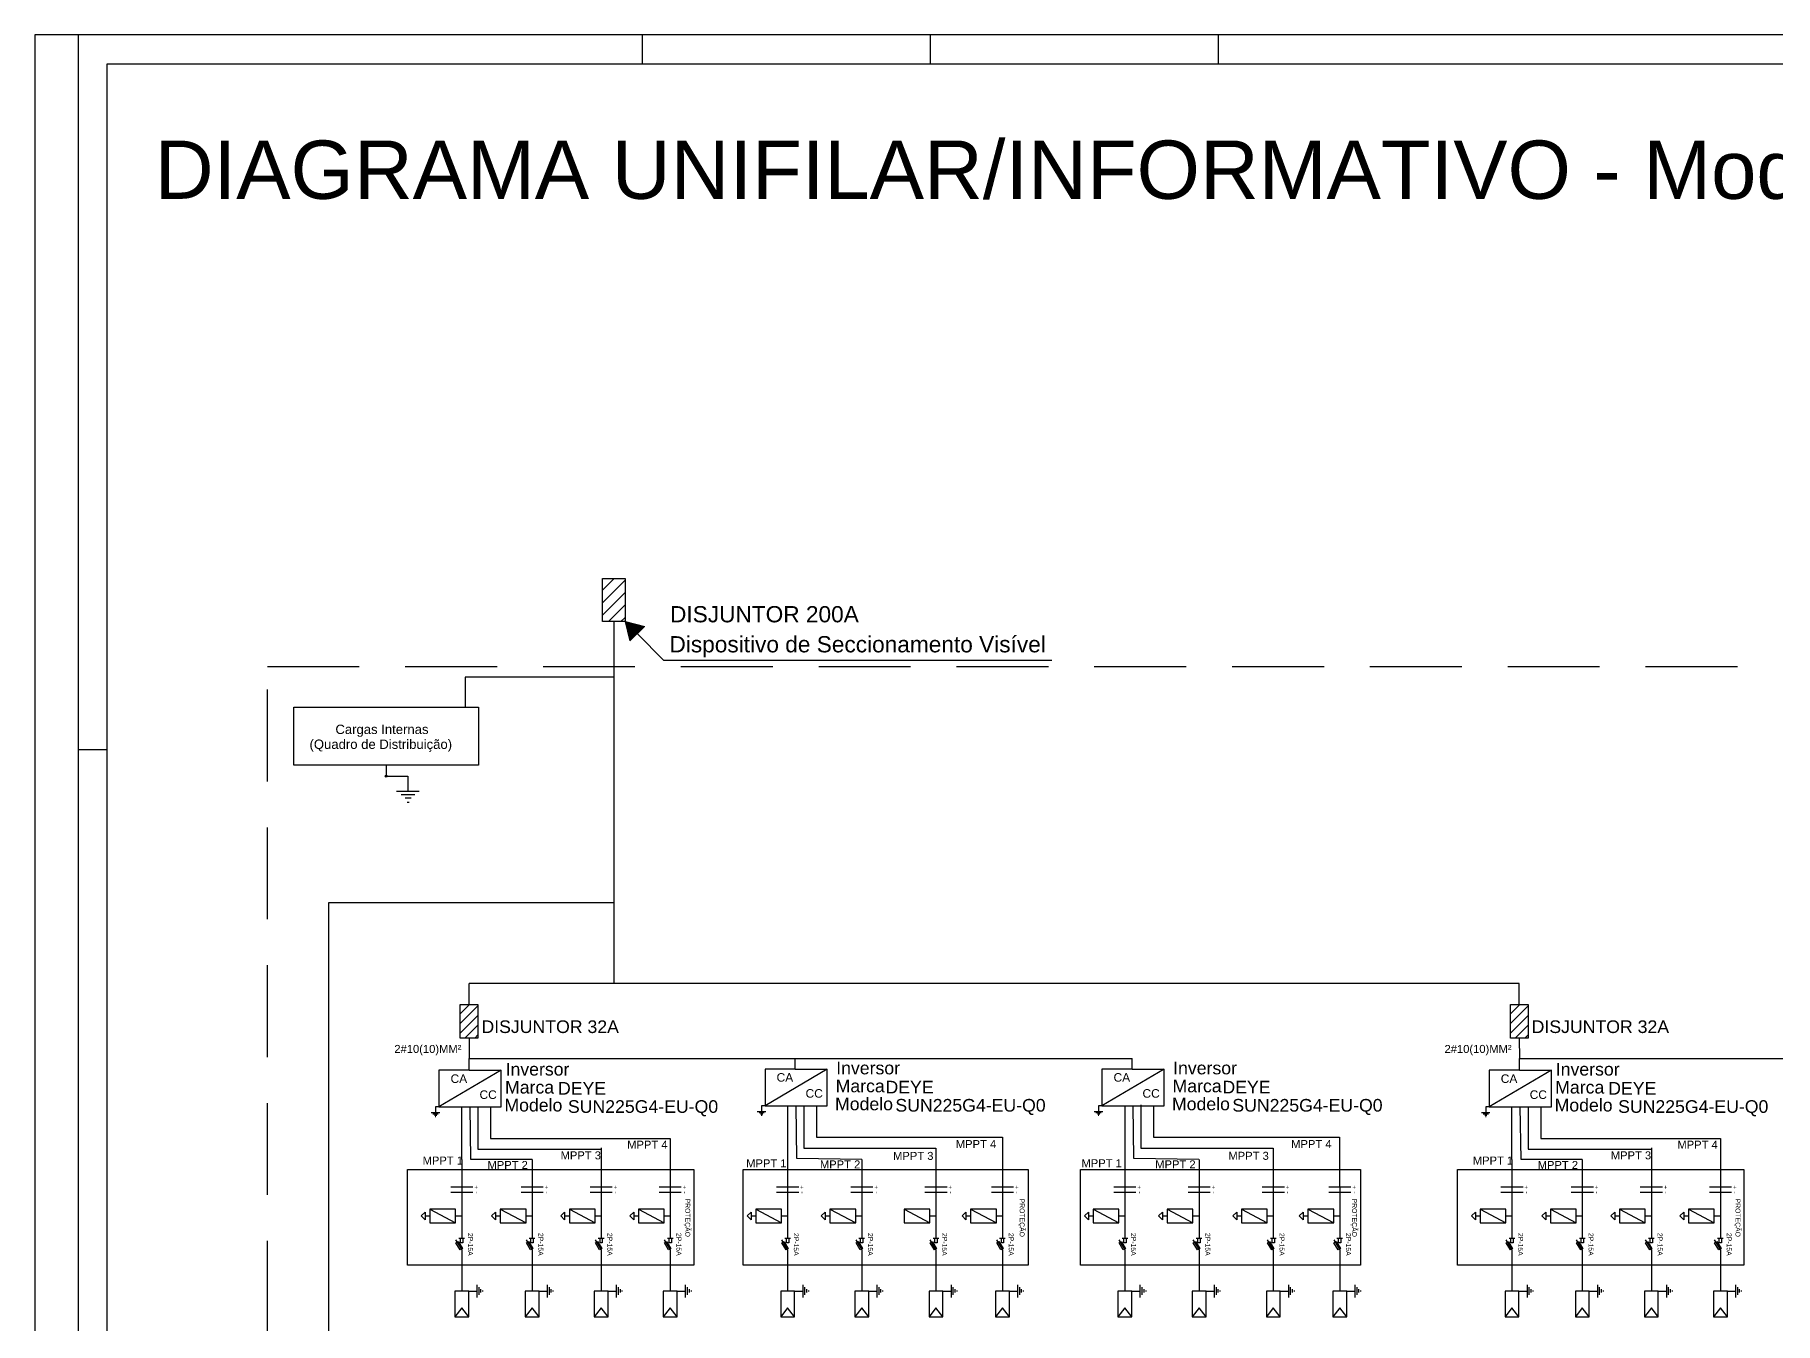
# Model space of a CAD drawing. Header units: millimetres. Extents: x 2932 to 3190, y 1741 to 1825.
# Drawn here: x 3070.9 to 3131, y 1780.4 to 1825 of the extents above; entities that cross this region are included whole.
import ezdxf
from ezdxf.enums import TextEntityAlignment as Align

# ---------------------------------------------------------------- set-up
doc = ezdxf.new("R2010")
doc.units = ezdxf.units.MM
doc.linetypes.add('ACAD_ISO02W100', pattern=[15, 12, -3])
doc.linetypes.add('HIDDEN2', pattern=[4.7625, 3.175, -1.5875])
doc.styles.add('arial', font='arial.ttf')

# ---------------------------------------------------------------- blocks, each defined once
blk = doc.blocks.new('A0')
at = {"color": 1}
for p, q in [((75, 4205), (0, 4205)), ((0, 4205), (0, 1410)), ((1050, 4155), (1050, 4205)), ((1547.5, 4155), (1547.5, 4205)), ((2045, 4155), (2045, 4205)), ((75, 2970), (125, 2970))]:
    blk.add_line(p, q, dxfattribs=at)
blk.add_lwpolyline([(125, 1485), (75, 1485), (0, 1410), (0, 0), (5945, 0), (5945, 4205), (75, 4205), (75, 1485)], dxfattribs=at)
at = {"color": 7}
blk.add_lwpolyline([(125, 4155), (5895, 4155), (5895, 50), (125, 50)], close=True, dxfattribs=at)

msp = doc.modelspace()

# ---------------------------------------------------------------- hatches: boundary and pattern name
at = {"ltscale": 0.1}
h = msp.add_hatch(dxfattribs=at)
h.set_pattern_fill('ANSI31', color=1, scale=0.096037, style=0)
h.set_pattern_definition([(45, (1641.79883, 1903.4235), (-0.21560959, 0.21560959), [])])
h.paths.add_polyline_path([(3090.499, 1806.184), (3091.285, 1806.184), (3091.285, 1804.689), (3090.499, 1804.689)])
msp.add_hatch(color=7, dxfattribs=at).paths.add_polyline_path([(3091.453, 1804.024), (3091.95, 1804.522), (3091.285, 1804.689)])
h = msp.add_hatch(dxfattribs=at)
h.set_pattern_fill('ANSI31', scale=0.074939, style=0)
h.set_pattern_definition([(45, (1955.14692, 1867.3353), (-0.16824281, 0.16824281), [])])
h.paths.add_polyline_path([(3085.585, 1791.458), (3086.199, 1791.458), (3086.199, 1790.292), (3085.585, 1790.292)])
h = msp.add_hatch(dxfattribs=at)
h.set_pattern_fill('ANSI31', scale=0.074939, style=0)
h.set_pattern_definition([(45, (1991.43723, 1867.3353), (-0.16824281, 0.16824281), [])])
h.paths.add_polyline_path([(3121.876, 1791.458), (3122.489, 1791.458), (3122.489, 1790.292), (3121.876, 1790.292)])

# ---------------------------------------------------------------- linework, layer by layer
at = {"color": 7, "ltscale": 0.1}
for p, q in [((3090.892, 1804.689), (3090.892, 1792.178)), ((3091.285, 1804.689), (3091.453, 1804.024)), ((3091.285, 1804.689), (3091.95, 1804.522)), ((3091.453, 1804.024), (3091.95, 1804.522)), ((3091.701, 1804.273), (3092.627, 1803.347)), ((3106.029, 1803.347), (3092.627, 1803.347)), ((3085.892, 1790.292), (3085.9, 1789.587)), ((3122.182, 1790.292), (3122.19, 1789.587))]:
    msp.add_line(p, q, dxfattribs=at)
for p, q in [((3090.892, 1802.772), (3085.761, 1802.772)), ((3085.761, 1802.772), (3085.761, 1801.706)), ((3081.045, 1776.405), (3081.045, 1794.987)), ((3081.045, 1794.987), (3090.892, 1794.987)), ((3085.892, 1791.458), (3085.892, 1792.178)), ((3122.182, 1792.178), (3085.892, 1792.178)), ((3122.182, 1791.458), (3122.182, 1792.178)), ((3085.9, 1789.185), (3084.853, 1789.185)), ((3084.853, 1789.185), (3084.853, 1787.918)), ((3087.006, 1789.185), (3084.853, 1787.918)), ((3085.9, 1789.185), (3085.9, 1789.587)), ((3085.9, 1789.587), (3108.81, 1789.587)), ((3085.9, 1789.185), (3087.006, 1789.185)), ((3087.006, 1787.918), (3087.006, 1789.185)), ((3097.167, 1789.227), (3096.12, 1789.227)), ((3096.12, 1789.227), (3096.12, 1787.96)), ((3098.273, 1789.227), (3096.12, 1787.96)), ((3097.167, 1789.227), (3097.165, 1789.587)), ((3097.167, 1789.227), (3098.273, 1789.227)), ((3098.273, 1787.96), (3098.273, 1789.227)), ((3108.81, 1789.227), (3107.763, 1789.227)), ((3107.763, 1789.227), (3107.763, 1787.96)), ((3109.916, 1789.227), (3107.763, 1787.96)), ((3108.81, 1789.227), (3108.81, 1789.587)), ((3108.81, 1789.227), (3109.916, 1789.227)), ((3109.916, 1787.96), (3109.916, 1789.227)), ((3122.19, 1789.185), (3121.144, 1789.185)), ((3121.144, 1789.185), (3121.144, 1787.918)), ((3123.297, 1789.185), (3121.144, 1787.918)), ((3122.19, 1789.185), (3122.19, 1789.587)), ((3122.19, 1789.587), (3145.1, 1789.587)), ((3122.19, 1789.185), (3123.297, 1789.185)), ((3123.297, 1787.918), (3123.297, 1789.185)), ((3109.106, 1787.988), (3109.106, 1786.497)), ((3084.853, 1787.918), (3087.006, 1787.918)), ((3085.641, 1786.096), (3085.641, 1787.918)), ((3085.954, 1786.096), (3085.93, 1787.918)), ((3086.196, 1787.918), (3086.196, 1786.454)), ((3086.637, 1787.918), (3086.637, 1786.831)), ((3096.12, 1787.96), (3098.273, 1787.96)), ((3096.9, 1787.96), (3096.9, 1783.387)), ((3097.221, 1786.139), (3097.197, 1787.96)), ((3097.463, 1787.96), (3097.463, 1786.497)), ((3097.904, 1787.96), (3097.904, 1786.873)), ((3107.763, 1787.96), (3109.916, 1787.96)), ((3108.556, 1787.96), (3108.556, 1783.387)), ((3108.864, 1786.139), (3108.839, 1787.96)), ((3109.547, 1787.96), (3109.547, 1786.873)), ((3121.144, 1787.918), (3123.297, 1787.918)), ((3121.931, 1786.096), (3121.931, 1787.918)), ((3122.244, 1786.096), (3122.22, 1787.918)), ((3122.486, 1787.918), (3122.486, 1786.454)), ((3122.927, 1787.918), (3122.927, 1786.831)), ((3086.637, 1786.831), (3092.845, 1786.831)), ((3092.845, 1786.831), (3092.845, 1783.387)), ((3097.904, 1786.873), (3104.326, 1786.873)), ((3104.326, 1786.873), (3104.326, 1786.096)), ((3109.547, 1786.873), (3115.969, 1786.873)), ((3115.969, 1786.873), (3115.981, 1783.387)), ((3122.927, 1786.831), (3129.135, 1786.831)), ((3129.135, 1786.831), (3129.135, 1783.387)), ((3086.196, 1786.454), (3090.454, 1786.454)), ((3090.459, 1786.5), (3090.459, 1783.387)), ((3097.463, 1786.497), (3102.027, 1786.497)), ((3102.027, 1786.497), (3102.027, 1785.758)), ((3109.106, 1786.497), (3113.683, 1786.497)), ((3113.683, 1786.497), (3113.683, 1783.387)), ((3122.486, 1786.454), (3126.744, 1786.454)), ((3126.749, 1786.5), (3126.749, 1783.387)), ((3085.641, 1786.096), (3085.641, 1783.387)), ((3088.072, 1786.096), (3085.954, 1786.096)), ((3088.072, 1786.096), (3088.072, 1783.387)), ((3099.464, 1786.096), (3097.221, 1786.139)), ((3099.464, 1786.096), (3099.464, 1783.387)), ((3102.027, 1786.096), (3102.027, 1783.387)), ((3104.326, 1786.096), (3104.326, 1783.387)), ((3111.107, 1786.096), (3108.864, 1786.139)), ((3111.12, 1786.096), (3111.12, 1783.387)), ((3121.931, 1786.096), (3121.931, 1783.387)), ((3124.362, 1786.096), (3122.244, 1786.096)), ((3124.362, 1786.096), (3124.362, 1783.387)), ((3086.024, 1785.143), (3085.258, 1785.143)), ((3088.454, 1785.143), (3087.689, 1785.143)), ((3090.841, 1785.143), (3090.076, 1785.143)), ((3093.228, 1785.143), (3092.463, 1785.143)), ((3097.283, 1785.143), (3096.518, 1785.143)), ((3099.847, 1785.143), (3099.081, 1785.143)), ((3102.41, 1785.143), (3101.645, 1785.143)), ((3104.708, 1785.143), (3103.943, 1785.143)), ((3108.939, 1785.143), (3108.174, 1785.143)), ((3111.502, 1785.143), (3110.737, 1785.143)), ((3114.066, 1785.143), (3113.301, 1785.143)), ((3116.364, 1785.143), (3115.599, 1785.143)), ((3122.314, 1785.143), (3121.549, 1785.143)), ((3124.745, 1785.143), (3123.98, 1785.143)), ((3127.131, 1785.143), (3126.366, 1785.143)), ((3129.518, 1785.143), (3128.753, 1785.143)), ((3084.541, 1784.389), (3085.43, 1783.91)), ((3086.024, 1784.956), (3085.258, 1784.956)), ((3086.972, 1784.389), (3087.861, 1783.91)), ((3088.454, 1784.956), (3087.689, 1784.956)), ((3089.358, 1784.389), (3090.247, 1783.91)), ((3090.841, 1784.956), (3090.076, 1784.956)), ((3091.745, 1784.389), (3092.634, 1783.91)), ((3093.228, 1784.956), (3092.463, 1784.956)), ((3095.8, 1784.389), (3096.689, 1783.91)), ((3097.283, 1784.956), (3096.518, 1784.956)), ((3098.364, 1784.389), (3099.253, 1783.91)), ((3099.847, 1784.956), (3099.081, 1784.956)), ((3100.927, 1784.389), (3101.816, 1783.91)), ((3102.41, 1784.956), (3101.645, 1784.956)), ((3103.225, 1784.389), (3104.114, 1783.91)), ((3104.708, 1784.956), (3103.943, 1784.956)), ((3107.456, 1784.389), (3108.345, 1783.91)), ((3108.939, 1784.956), (3108.174, 1784.956)), ((3110.019, 1784.389), (3110.908, 1783.91)), ((3111.502, 1784.956), (3110.737, 1784.956)), ((3112.583, 1784.389), (3113.472, 1783.91)), ((3114.066, 1784.956), (3113.301, 1784.956)), ((3114.881, 1784.389), (3115.77, 1783.91)), ((3116.364, 1784.956), (3115.599, 1784.956)), ((3120.831, 1784.389), (3121.72, 1783.91)), ((3122.314, 1784.956), (3121.549, 1784.956)), ((3123.262, 1784.389), (3124.151, 1783.91)), ((3124.745, 1784.956), (3123.98, 1784.956)), ((3125.649, 1784.389), (3126.538, 1783.91)), ((3127.131, 1784.956), (3126.366, 1784.956)), ((3128.035, 1784.389), (3128.924, 1783.91)), ((3129.518, 1784.956), (3128.753, 1784.956)), ((3084.377, 1784.285), (3084.242, 1784.15)), ((3084.242, 1784.15), (3084.377, 1784.014)), ((3084.377, 1784.285), (3084.377, 1784.014)), ((3084.377, 1784.15), (3084.541, 1784.15)), ((3085.43, 1784.15), (3085.641, 1784.15)), ((3086.808, 1784.285), (3086.673, 1784.15)), ((3086.673, 1784.15), (3086.808, 1784.014)), ((3086.808, 1784.285), (3086.808, 1784.014)), ((3086.808, 1784.15), (3086.972, 1784.15)), ((3087.861, 1784.15), (3088.072, 1784.15)), ((3089.195, 1784.285), (3089.059, 1784.15)), ((3089.059, 1784.15), (3089.195, 1784.014)), ((3089.195, 1784.285), (3089.195, 1784.014)), ((3089.195, 1784.15), (3089.358, 1784.15)), ((3090.247, 1784.15), (3090.459, 1784.15)), ((3091.582, 1784.285), (3091.446, 1784.15)), ((3091.446, 1784.15), (3091.582, 1784.014)), ((3091.582, 1784.285), (3091.582, 1784.014)), ((3091.582, 1784.15), (3091.745, 1784.15)), ((3092.634, 1784.15), (3092.845, 1784.15)), ((3095.637, 1784.285), (3095.501, 1784.15)), ((3095.501, 1784.15), (3095.637, 1784.014)), ((3095.637, 1784.285), (3095.637, 1784.014)), ((3095.637, 1784.15), (3095.8, 1784.15)), ((3096.689, 1784.15), (3096.9, 1784.15)), ((3098.2, 1784.285), (3098.065, 1784.15)), ((3098.065, 1784.15), (3098.2, 1784.014)), ((3098.2, 1784.285), (3098.2, 1784.014)), ((3098.2, 1784.15), (3098.364, 1784.15)), ((3099.253, 1784.15), (3099.464, 1784.15)), ((3101.816, 1784.15), (3102.027, 1784.15)), ((3103.062, 1784.285), (3102.927, 1784.15)), ((3102.927, 1784.15), (3103.062, 1784.014)), ((3103.062, 1784.285), (3103.062, 1784.014)), ((3103.062, 1784.15), (3103.225, 1784.15)), ((3104.114, 1784.15), (3104.326, 1784.15)), ((3107.293, 1784.285), (3107.157, 1784.15)), ((3107.157, 1784.15), (3107.293, 1784.014)), ((3107.293, 1784.285), (3107.293, 1784.014)), ((3107.293, 1784.15), (3107.456, 1784.15)), ((3108.345, 1784.15), (3108.556, 1784.15)), ((3109.856, 1784.285), (3109.721, 1784.15)), ((3109.721, 1784.15), (3109.856, 1784.014)), ((3109.856, 1784.285), (3109.856, 1784.014)), ((3109.856, 1784.15), (3110.019, 1784.15)), ((3110.908, 1784.15), (3111.12, 1784.15)), ((3112.42, 1784.285), (3112.284, 1784.15)), ((3112.284, 1784.15), (3112.42, 1784.014)), ((3112.42, 1784.285), (3112.42, 1784.014)), ((3112.42, 1784.15), (3112.583, 1784.15)), ((3113.472, 1784.15), (3113.683, 1784.15)), ((3114.718, 1784.285), (3114.582, 1784.15)), ((3114.582, 1784.15), (3114.718, 1784.014)), ((3114.718, 1784.285), (3114.718, 1784.014)), ((3114.718, 1784.15), (3114.881, 1784.15)), ((3115.77, 1784.15), (3115.981, 1784.15)), ((3120.668, 1784.285), (3120.532, 1784.15)), ((3120.532, 1784.15), (3120.668, 1784.014)), ((3120.668, 1784.285), (3120.668, 1784.014)), ((3120.668, 1784.15), (3120.831, 1784.15)), ((3121.72, 1784.15), (3121.931, 1784.15)), ((3123.099, 1784.285), (3122.963, 1784.15)), ((3122.963, 1784.15), (3123.099, 1784.014)), ((3123.099, 1784.285), (3123.099, 1784.014)), ((3123.099, 1784.15), (3123.262, 1784.15)), ((3124.151, 1784.15), (3124.362, 1784.15)), ((3125.485, 1784.285), (3125.35, 1784.15)), ((3125.35, 1784.15), (3125.485, 1784.014)), ((3125.485, 1784.285), (3125.485, 1784.014)), ((3125.485, 1784.15), (3125.649, 1784.15)), ((3126.538, 1784.15), (3126.749, 1784.15)), ((3127.872, 1784.285), (3127.736, 1784.15)), ((3127.736, 1784.15), (3127.872, 1784.014)), ((3127.872, 1784.285), (3127.872, 1784.014)), ((3127.872, 1784.15), (3128.035, 1784.15)), ((3128.924, 1784.15), (3129.135, 1784.15)), ((3085.43, 1783.325), (3085.641, 1782.975)), ((3085.542, 1783.387), (3085.739, 1783.387)), ((3087.861, 1783.325), (3088.072, 1782.975)), ((3087.973, 1783.387), (3088.17, 1783.387)), ((3090.247, 1783.325), (3090.459, 1782.975)), ((3090.359, 1783.387), (3090.557, 1783.387)), ((3092.634, 1783.325), (3092.845, 1782.975)), ((3092.746, 1783.387), (3092.944, 1783.387)), ((3096.689, 1783.325), (3096.9, 1782.975)), ((3096.801, 1783.387), (3096.999, 1783.387)), ((3099.253, 1783.325), (3099.464, 1782.975)), ((3099.365, 1783.387), (3099.562, 1783.387)), ((3101.816, 1783.325), (3102.027, 1782.975)), ((3101.928, 1783.387), (3102.126, 1783.387)), ((3104.114, 1783.325), (3104.326, 1782.975)), ((3104.227, 1783.387), (3104.424, 1783.387)), ((3108.345, 1783.325), (3108.556, 1782.975)), ((3108.457, 1783.387), (3108.655, 1783.387)), ((3110.908, 1783.325), (3111.12, 1782.975)), ((3111.021, 1783.387), (3111.218, 1783.387)), ((3113.472, 1783.325), (3113.683, 1782.975)), ((3113.584, 1783.387), (3113.782, 1783.387)), ((3115.77, 1783.325), (3115.981, 1782.975)), ((3115.882, 1783.387), (3116.08, 1783.387)), ((3121.72, 1783.325), (3121.931, 1782.975)), ((3121.832, 1783.387), (3122.03, 1783.387)), ((3124.151, 1783.325), (3124.362, 1782.975)), ((3124.263, 1783.387), (3124.461, 1783.387)), ((3126.538, 1783.325), (3126.749, 1782.975)), ((3126.65, 1783.387), (3126.847, 1783.387)), ((3128.924, 1783.325), (3129.135, 1782.975)), ((3129.036, 1783.387), (3129.234, 1783.387)), ((3085.641, 1782.975), (3085.641, 1781.551)), ((3088.072, 1782.975), (3088.072, 1781.551)), ((3090.459, 1782.975), (3090.459, 1781.551)), ((3092.845, 1782.975), (3092.845, 1781.551)), ((3096.9, 1782.975), (3096.9, 1781.551)), ((3099.464, 1782.975), (3099.464, 1781.551)), ((3102.027, 1782.975), (3102.027, 1781.551)), ((3104.326, 1782.975), (3104.326, 1781.551)), ((3108.556, 1782.975), (3108.556, 1781.551)), ((3111.12, 1782.975), (3111.12, 1781.551)), ((3113.683, 1782.975), (3113.683, 1781.551)), ((3115.981, 1782.975), (3115.981, 1781.551)), ((3121.931, 1782.975), (3121.931, 1781.551)), ((3124.362, 1782.975), (3124.362, 1781.551)), ((3126.749, 1782.975), (3126.749, 1781.551)), ((3129.135, 1782.975), (3129.135, 1781.551)), ((3085.641, 1780.974), (3085.402, 1780.662)), ((3085.88, 1780.662), (3085.641, 1780.974)), ((3088.072, 1780.974), (3087.833, 1780.662)), ((3088.311, 1780.662), (3088.072, 1780.974)), ((3090.459, 1780.974), (3090.219, 1780.662)), ((3090.698, 1780.662), (3090.459, 1780.974)), ((3092.845, 1780.974), (3092.606, 1780.662)), ((3093.084, 1780.662), (3092.845, 1780.974)), ((3096.9, 1780.974), (3096.661, 1780.662)), ((3097.14, 1780.662), (3096.9, 1780.974)), ((3099.464, 1780.974), (3099.225, 1780.662)), ((3099.703, 1780.662), (3099.464, 1780.974)), ((3102.027, 1780.974), (3101.788, 1780.662)), ((3102.267, 1780.662), (3102.027, 1780.974)), ((3104.326, 1780.974), (3104.086, 1780.662)), ((3104.565, 1780.662), (3104.326, 1780.974)), ((3108.556, 1780.974), (3108.317, 1780.662)), ((3108.795, 1780.662), (3108.556, 1780.974)), ((3111.12, 1780.974), (3110.88, 1780.662)), ((3111.359, 1780.662), (3111.12, 1780.974)), ((3113.683, 1780.974), (3113.444, 1780.662)), ((3113.922, 1780.662), (3113.683, 1780.974)), ((3115.981, 1780.974), (3115.742, 1780.662)), ((3116.221, 1780.662), (3115.981, 1780.974)), ((3121.931, 1780.974), (3121.692, 1780.662)), ((3122.171, 1780.662), (3121.931, 1780.974)), ((3124.362, 1780.974), (3124.123, 1780.662)), ((3124.601, 1780.662), (3124.362, 1780.974)), ((3126.749, 1780.974), (3126.51, 1780.662)), ((3126.988, 1780.662), (3126.749, 1780.974)), ((3129.135, 1780.974), (3128.896, 1780.662)), ((3129.375, 1780.662), (3129.135, 1780.974))]:
    msp.add_line(p, q)
at = {"color": 2}
msp.add_line((3083.026, 1799.733), (3083.026, 1799.347), dxfattribs=at)
at = {"color": 3}
for p, q in [((3083.026, 1799.347), (3083.772, 1799.347)), ((3083.38, 1798.829), (3084.165, 1798.829)), ((3083.772, 1799.347), (3083.772, 1798.829)), ((3083.542, 1798.716), (3084.017, 1798.716)), ((3083.681, 1798.598), (3083.89, 1798.598)), ((3083.752, 1798.45), (3083.828, 1798.45)), ((3084.584, 1787.721), (3084.881, 1787.721)), ((3084.646, 1787.678), (3084.826, 1787.678)), ((3084.698, 1787.634), (3084.777, 1787.634)), ((3084.722, 1787.588), (3084.75, 1787.588)), ((3084.733, 1787.918), (3084.733, 1787.721)), ((3084.853, 1787.918), (3084.733, 1787.918)), ((3095.851, 1787.764), (3096.148, 1787.764)), ((3095.912, 1787.721), (3096.092, 1787.721)), ((3095.965, 1787.676), (3096.044, 1787.676)), ((3095.988, 1787.631), (3096.017, 1787.631)), ((3095.999, 1787.96), (3095.999, 1787.764)), ((3096.12, 1787.96), (3095.999, 1787.96)), ((3107.494, 1787.764), (3107.791, 1787.764)), ((3107.555, 1787.721), (3107.735, 1787.721)), ((3107.608, 1787.676), (3107.687, 1787.676)), ((3107.631, 1787.631), (3107.66, 1787.631)), ((3107.642, 1787.96), (3107.642, 1787.764)), ((3107.763, 1787.96), (3107.642, 1787.96)), ((3120.874, 1787.721), (3121.172, 1787.721)), ((3120.936, 1787.678), (3121.116, 1787.678)), ((3120.989, 1787.634), (3121.068, 1787.634)), ((3121.012, 1787.588), (3121.041, 1787.588)), ((3121.023, 1787.918), (3121.023, 1787.721)), ((3121.144, 1787.918), (3121.023, 1787.918)), ((3085.88, 1781.551), (3086.173, 1781.551)), ((3086.173, 1781.33), (3086.173, 1781.773)), ((3086.237, 1781.421), (3086.237, 1781.69)), ((3086.303, 1781.5), (3086.303, 1781.618)), ((3086.371, 1781.535), (3086.371, 1781.578)), ((3088.311, 1781.551), (3088.604, 1781.551)), ((3088.604, 1781.33), (3088.604, 1781.773)), ((3088.668, 1781.421), (3088.668, 1781.69)), ((3088.734, 1781.5), (3088.734, 1781.618)), ((3088.802, 1781.535), (3088.802, 1781.578)), ((3090.698, 1781.551), (3090.991, 1781.551)), ((3090.991, 1781.33), (3090.991, 1781.773)), ((3091.055, 1781.421), (3091.055, 1781.69)), ((3091.121, 1781.5), (3091.121, 1781.618)), ((3091.189, 1781.535), (3091.189, 1781.578)), ((3093.084, 1781.551), (3093.377, 1781.551)), ((3093.377, 1781.33), (3093.377, 1781.773)), ((3093.441, 1781.421), (3093.441, 1781.69)), ((3093.508, 1781.5), (3093.508, 1781.618)), ((3093.575, 1781.535), (3093.575, 1781.578)), ((3097.14, 1781.551), (3097.433, 1781.551)), ((3097.433, 1781.33), (3097.433, 1781.773)), ((3097.497, 1781.421), (3097.497, 1781.69)), ((3097.563, 1781.5), (3097.563, 1781.618)), ((3097.631, 1781.535), (3097.631, 1781.578)), ((3099.703, 1781.551), (3099.996, 1781.551)), ((3099.996, 1781.33), (3099.996, 1781.773)), ((3100.06, 1781.421), (3100.06, 1781.69)), ((3100.126, 1781.5), (3100.126, 1781.618)), ((3100.194, 1781.535), (3100.194, 1781.578)), ((3102.267, 1781.551), (3102.56, 1781.551)), ((3102.56, 1781.33), (3102.56, 1781.773)), ((3102.623, 1781.421), (3102.623, 1781.69)), ((3102.69, 1781.5), (3102.69, 1781.618)), ((3102.757, 1781.535), (3102.757, 1781.578)), ((3104.565, 1781.551), (3104.858, 1781.551)), ((3104.858, 1781.33), (3104.858, 1781.773)), ((3104.922, 1781.421), (3104.922, 1781.69)), ((3104.988, 1781.5), (3104.988, 1781.618)), ((3105.056, 1781.535), (3105.056, 1781.578)), ((3108.795, 1781.551), (3109.088, 1781.551)), ((3109.088, 1781.33), (3109.088, 1781.773)), ((3109.152, 1781.421), (3109.152, 1781.69)), ((3109.219, 1781.5), (3109.219, 1781.618)), ((3109.286, 1781.535), (3109.286, 1781.578)), ((3111.359, 1781.551), (3111.652, 1781.551)), ((3111.652, 1781.33), (3111.652, 1781.773)), ((3111.716, 1781.421), (3111.716, 1781.69)), ((3111.782, 1781.5), (3111.782, 1781.618)), ((3111.85, 1781.535), (3111.85, 1781.578)), ((3113.922, 1781.551), (3114.215, 1781.551)), ((3114.215, 1781.33), (3114.215, 1781.773)), ((3114.279, 1781.421), (3114.279, 1781.69)), ((3114.345, 1781.5), (3114.345, 1781.618)), ((3114.413, 1781.535), (3114.413, 1781.578)), ((3116.221, 1781.551), (3116.514, 1781.551)), ((3116.514, 1781.33), (3116.514, 1781.773)), ((3116.578, 1781.421), (3116.578, 1781.69)), ((3116.644, 1781.5), (3116.644, 1781.618)), ((3116.712, 1781.535), (3116.712, 1781.578)), ((3122.171, 1781.551), (3122.463, 1781.551)), ((3122.463, 1781.33), (3122.463, 1781.773)), ((3122.527, 1781.421), (3122.527, 1781.69)), ((3122.594, 1781.5), (3122.594, 1781.618)), ((3122.661, 1781.535), (3122.661, 1781.578)), ((3124.601, 1781.551), (3124.894, 1781.551)), ((3124.894, 1781.33), (3124.894, 1781.773)), ((3124.958, 1781.421), (3124.958, 1781.69)), ((3125.024, 1781.5), (3125.024, 1781.618)), ((3125.092, 1781.535), (3125.092, 1781.578)), ((3126.988, 1781.551), (3127.281, 1781.551)), ((3127.281, 1781.33), (3127.281, 1781.773)), ((3127.345, 1781.421), (3127.345, 1781.69)), ((3127.411, 1781.5), (3127.411, 1781.618)), ((3127.479, 1781.535), (3127.479, 1781.578)), ((3129.375, 1781.551), (3129.668, 1781.551)), ((3129.668, 1781.33), (3129.668, 1781.773)), ((3129.732, 1781.421), (3129.732, 1781.69)), ((3129.798, 1781.5), (3129.798, 1781.618)), ((3129.866, 1781.535), (3129.866, 1781.578))]:
    msp.add_line(p, q, dxfattribs=at)
at = {"color": 1, "ltscale": 0.1}
for points in [[(3090.499, 1806.184), (3091.285, 1806.184), (3091.285, 1804.689), (3090.499, 1804.689)], [(3079.838, 1801.734), (3086.214, 1801.734), (3086.214, 1799.733), (3079.838, 1799.733)]]:
    msp.add_lwpolyline(points, close=True, dxfattribs=at)
at = {"linetype": 'HIDDEN2'}
msp.add_lwpolyline([(3078.924, 1803.137), (3155.197, 1803.137), (3155.197, 1756.302), (3078.924, 1756.302)], close=True, dxfattribs=at)
at = {"color": 7, "ltscale": 0.1}
for points in [[(3085.585, 1791.458), (3086.199, 1791.458), (3086.199, 1790.292), (3085.585, 1790.292)], [(3121.876, 1791.458), (3122.489, 1791.458), (3122.489, 1790.292), (3121.876, 1790.292)]]:
    msp.add_lwpolyline(points, close=True, dxfattribs=at)
at = {"color": 251, "linetype": 'ACAD_ISO02W100', "true_color": 0x636466}
for points in [[(3083.76, 1785.758), (3093.659, 1785.758), (3093.659, 1782.447), (3083.76, 1782.447)], [(3095.365, 1785.758), (3105.214, 1785.758), (3105.214, 1782.447), (3095.365, 1782.447)], [(3107.02, 1785.758), (3116.7, 1785.758), (3116.7, 1782.447), (3107.02, 1782.447)], [(3120.05, 1785.758), (3129.949, 1785.758), (3129.949, 1782.447), (3120.05, 1782.447)]]:
    msp.add_lwpolyline(points, close=True, dxfattribs=at)
for points in [[(3084.541, 1783.91), (3085.43, 1783.91), (3085.43, 1784.389), (3084.541, 1784.389)], [(3086.972, 1783.91), (3087.861, 1783.91), (3087.861, 1784.389), (3086.972, 1784.389)], [(3089.358, 1783.91), (3090.247, 1783.91), (3090.247, 1784.389), (3089.358, 1784.389)], [(3091.745, 1783.91), (3092.634, 1783.91), (3092.634, 1784.389), (3091.745, 1784.389)], [(3095.8, 1783.91), (3096.689, 1783.91), (3096.689, 1784.389), (3095.8, 1784.389)], [(3098.364, 1783.91), (3099.253, 1783.91), (3099.253, 1784.389), (3098.364, 1784.389)], [(3100.927, 1783.91), (3101.816, 1783.91), (3101.816, 1784.389), (3100.927, 1784.389)], [(3103.225, 1783.91), (3104.114, 1783.91), (3104.114, 1784.389), (3103.225, 1784.389)], [(3107.456, 1783.91), (3108.345, 1783.91), (3108.345, 1784.389), (3107.456, 1784.389)], [(3110.019, 1783.91), (3110.908, 1783.91), (3110.908, 1784.389), (3110.019, 1784.389)], [(3112.583, 1783.91), (3113.472, 1783.91), (3113.472, 1784.389), (3112.583, 1784.389)], [(3114.881, 1783.91), (3115.77, 1783.91), (3115.77, 1784.389), (3114.881, 1784.389)], [(3120.831, 1783.91), (3121.72, 1783.91), (3121.72, 1784.389), (3120.831, 1784.389)], [(3123.262, 1783.91), (3124.151, 1783.91), (3124.151, 1784.389), (3123.262, 1784.389)], [(3125.649, 1783.91), (3126.538, 1783.91), (3126.538, 1784.389), (3125.649, 1784.389)], [(3128.035, 1783.91), (3128.924, 1783.91), (3128.924, 1784.389), (3128.035, 1784.389)], [(3085.441, 1783.222), (3085.517, 1783.268), (3085.663, 1783.028), (3085.586, 1782.982)], [(3085.601, 1783.387), (3085.68, 1783.387), (3085.68, 1783.222), (3085.601, 1783.222)], [(3087.872, 1783.222), (3087.948, 1783.268), (3088.093, 1783.028), (3088.017, 1782.982)], [(3088.032, 1783.387), (3088.111, 1783.387), (3088.111, 1783.222), (3088.032, 1783.222)], [(3090.258, 1783.222), (3090.335, 1783.268), (3090.48, 1783.028), (3090.404, 1782.982)], [(3090.418, 1783.387), (3090.498, 1783.387), (3090.498, 1783.222), (3090.418, 1783.222)], [(3092.645, 1783.222), (3092.722, 1783.268), (3092.867, 1783.028), (3092.79, 1782.982)], [(3092.805, 1783.387), (3092.885, 1783.387), (3092.885, 1783.222), (3092.805, 1783.222)], [(3096.7, 1783.222), (3096.777, 1783.268), (3096.922, 1783.028), (3096.846, 1782.982)], [(3096.86, 1783.387), (3096.94, 1783.387), (3096.94, 1783.222), (3096.86, 1783.222)], [(3099.264, 1783.222), (3099.34, 1783.268), (3099.486, 1783.028), (3099.409, 1782.982)], [(3099.424, 1783.387), (3099.503, 1783.387), (3099.503, 1783.222), (3099.424, 1783.222)], [(3101.827, 1783.222), (3101.904, 1783.268), (3102.049, 1783.028), (3101.973, 1782.982)], [(3101.987, 1783.387), (3102.067, 1783.387), (3102.067, 1783.222), (3101.987, 1783.222)], [(3104.126, 1783.222), (3104.202, 1783.268), (3104.347, 1783.028), (3104.271, 1782.982)], [(3104.286, 1783.387), (3104.365, 1783.387), (3104.365, 1783.222), (3104.286, 1783.222)], [(3108.356, 1783.222), (3108.433, 1783.268), (3108.578, 1783.028), (3108.501, 1782.982)], [(3108.516, 1783.387), (3108.596, 1783.387), (3108.596, 1783.222), (3108.516, 1783.222)], [(3110.92, 1783.222), (3110.996, 1783.268), (3111.141, 1783.028), (3111.065, 1782.982)], [(3111.08, 1783.387), (3111.159, 1783.387), (3111.159, 1783.222), (3111.08, 1783.222)], [(3113.483, 1783.222), (3113.56, 1783.268), (3113.705, 1783.028), (3113.628, 1782.982)], [(3113.643, 1783.387), (3113.723, 1783.387), (3113.723, 1783.222), (3113.643, 1783.222)], [(3115.781, 1783.222), (3115.858, 1783.268), (3116.003, 1783.028), (3115.927, 1782.982)], [(3115.941, 1783.387), (3116.021, 1783.387), (3116.021, 1783.222), (3115.941, 1783.222)], [(3121.731, 1783.222), (3121.808, 1783.268), (3121.953, 1783.028), (3121.876, 1782.982)], [(3121.891, 1783.387), (3121.971, 1783.387), (3121.971, 1783.222), (3121.891, 1783.222)], [(3124.162, 1783.222), (3124.239, 1783.268), (3124.384, 1783.028), (3124.307, 1782.982)], [(3124.322, 1783.387), (3124.402, 1783.387), (3124.402, 1783.222), (3124.322, 1783.222)], [(3126.549, 1783.222), (3126.625, 1783.268), (3126.77, 1783.028), (3126.694, 1782.982)], [(3126.709, 1783.387), (3126.788, 1783.387), (3126.788, 1783.222), (3126.709, 1783.222)], [(3128.935, 1783.222), (3129.012, 1783.268), (3129.157, 1783.028), (3129.081, 1782.982)], [(3129.095, 1783.387), (3129.175, 1783.387), (3129.175, 1783.222), (3129.095, 1783.222)], [(3085.402, 1781.551), (3085.402, 1780.662), (3085.88, 1780.662), (3085.88, 1781.551)], [(3087.833, 1781.551), (3087.833, 1780.662), (3088.311, 1780.662), (3088.311, 1781.551)], [(3090.219, 1781.551), (3090.219, 1780.662), (3090.698, 1780.662), (3090.698, 1781.551)], [(3092.606, 1781.551), (3092.606, 1780.662), (3093.084, 1780.662), (3093.084, 1781.551)], [(3096.661, 1781.551), (3096.661, 1780.662), (3097.14, 1780.662), (3097.14, 1781.551)], [(3099.225, 1781.551), (3099.225, 1780.662), (3099.703, 1780.662), (3099.703, 1781.551)], [(3101.788, 1781.551), (3101.788, 1780.662), (3102.267, 1780.662), (3102.267, 1781.551)], [(3104.086, 1781.551), (3104.086, 1780.662), (3104.565, 1780.662), (3104.565, 1781.551)], [(3108.317, 1781.551), (3108.317, 1780.662), (3108.795, 1780.662), (3108.795, 1781.551)], [(3110.88, 1781.551), (3110.88, 1780.662), (3111.359, 1780.662), (3111.359, 1781.551)], [(3113.444, 1781.551), (3113.444, 1780.662), (3113.922, 1780.662), (3113.922, 1781.551)], [(3115.742, 1781.551), (3115.742, 1780.662), (3116.221, 1780.662), (3116.221, 1781.551)], [(3121.692, 1781.551), (3121.692, 1780.662), (3122.171, 1780.662), (3122.171, 1781.551)], [(3124.123, 1781.551), (3124.123, 1780.662), (3124.601, 1780.662), (3124.601, 1781.551)], [(3126.51, 1781.551), (3126.51, 1780.662), (3126.988, 1780.662), (3126.988, 1781.551)], [(3128.896, 1781.551), (3128.896, 1780.662), (3129.375, 1780.662), (3129.375, 1781.551)]]:
    msp.add_lwpolyline(points, close=True)
at = {"color": 3}
msp.add_circle((3083.026, 1799.347), 0.036, dxfattribs=at)

# ---------------------------------------------------------------- block references
at = {"xscale": 0.0199999999999818, "yscale": 0.0199999999999818, "zscale": 0.0199999999999818}
msp.add_blockref('A0', (3070.887, 1740.868), dxfattribs=at)

# ---------------------------------------------------------------- texts
at = {"style": 'arial'}
msp.add_text('DIAGRAMA UNIFILAR/INFORMATIVO - Modelo 1', height=2.01449, dxfattribs=at).set_placement((3106.539, 1820.307), align=Align.MIDDLE_CENTER)
at = {"color": 7, "style": 'arial'}
for s, p in [('DISJUNTOR 200A', (3092.838, 1804.665)), ('Dispositivo de Seccionamento Visível', (3092.818, 1803.627))]:
    msp.add_text(s, height=0.56023, dxfattribs=at).set_placement(p)
at = {"style": 'arial'}
for s, height, p in [('(Quadro de Distribuição)', 0.32373, (3080.38, 1800.29)), ('Cargas Internas', 0.32373, (3081.275, 1800.805)), ('DISJUNTOR 32A', 0.43715, (3086.321, 1790.472)), ('DISJUNTOR 32A', 0.43715, (3122.611, 1790.472)), ('2#10(10)MM²', 0.27647, (3083.311, 1789.784)), ('2#10(10)MM²', 0.27647, (3119.601, 1789.784)), ('Inversor ', 0.4372, (3087.155, 1789.002)), ('Inversor ', 0.4372, (3098.58, 1789.044)), ('Inversor ', 0.4372, (3110.223, 1789.044)), ('Inversor ', 0.4372, (3123.445, 1789.002)), ('CA', 0.2954, (3085.254, 1788.747)), ('Marca', 0.4372, (3087.135, 1788.381)), ('CA', 0.2954, (3096.52, 1788.79)), ('Marca', 0.4372, (3098.56, 1788.424)), ('CA', 0.2954, (3108.163, 1788.79)), ('Marca', 0.4372, (3110.202, 1788.424)), ('CA', 0.2954, (3121.544, 1788.747)), ('Marca', 0.4372, (3123.425, 1788.381)), ('CC', 0.2954, (3086.254, 1788.194)), ('Modelo', 0.4372, (3087.114, 1787.761)), ('CC', 0.2954, (3097.521, 1788.237)), ('Modelo', 0.4372, (3098.539, 1787.803)), ('CC', 0.2954, (3109.164, 1788.237)), ('Modelo', 0.4372, (3110.182, 1787.803)), ('CC', 0.2954, (3122.544, 1788.194)), ('Modelo', 0.4372, (3123.405, 1787.761)), ('MPPT 4', 0.2765, (3102.713, 1786.495)), ('MPPT 4', 0.2765, (3114.301, 1786.498)), ('MPPT 1', 0.2765, (3084.288, 1785.928)), ('MPPT 3', 0.2765, (3089.056, 1786.106)), ('MPPT 4', 0.2765, (3091.357, 1786.475)), ('MPPT 3', 0.2765, (3100.545, 1786.087)), ('MPPT 3', 0.2765, (3112.133, 1786.09)), ('MPPT 1', 0.2765, (3120.578, 1785.928)), ('MPPT 3', 0.2765, (3125.346, 1786.106)), ('MPPT 4', 0.2765, (3127.648, 1786.475)), ('MPPT 2', 0.2765, (3086.529, 1785.774)), ('MPPT 1', 0.2765, (3095.468, 1785.831)), ('MPPT 2', 0.2765, (3098.017, 1785.793)), ('MPPT 1', 0.2765, (3107.055, 1785.834)), ('MPPT 2', 0.2765, (3109.604, 1785.796)), ('MPPT 2', 0.2765, (3122.82, 1785.774)), ('+', 0.149, (3086.074, 1785.073)), ('+', 0.149, (3088.505, 1785.073)), ('+', 0.149, (3090.892, 1785.073)), ('+', 0.149, (3093.278, 1785.073)), ('+', 0.149, (3097.334, 1785.073)), ('+', 0.149, (3099.897, 1785.073)), ('+', 0.149, (3102.461, 1785.073)), ('+', 0.149, (3104.759, 1785.073)), ('+', 0.149, (3108.989, 1785.073)), ('+', 0.149, (3111.553, 1785.073)), ('+', 0.149, (3114.116, 1785.073)), ('+', 0.149, (3116.415, 1785.073)), ('+', 0.149, (3122.365, 1785.073)), ('+', 0.149, (3124.795, 1785.073)), ('+', 0.149, (3127.182, 1785.073)), ('+', 0.149, (3129.569, 1785.073))]:
    msp.add_text(s, height=height, dxfattribs=at).set_placement(p)
at = {"color": 1, "ltscale": 0.1, "style": 'arial'}
for s, height, p in [('DEYE', 0.4372, (3088.966, 1788.342)), ('DEYE', 0.4372, (3100.283, 1788.384)), ('DEYE', 0.4372, (3111.926, 1788.384)), ('DEYE', 0.4372, (3125.257, 1788.342)), ('SUN225G4-EU-Q0 ', 0.43715, (3089.309, 1787.713)), ('SUN225G4-EU-Q0 ', 0.43715, (3100.625, 1787.756)), ('SUN225G4-EU-Q0 ', 0.43715, (3112.268, 1787.756)), ('SUN225G4-EU-Q0 ', 0.43715, (3125.599, 1787.713))]:
    msp.add_text(s, height=height, dxfattribs=at).set_placement(p)
at = {"style": 'arial'}
for p in [(3086.081, 1784.994), (3088.512, 1784.994), (3090.898, 1784.994), (3093.285, 1784.994), (3097.34, 1784.994), (3099.904, 1784.994), (3102.467, 1784.994), (3104.765, 1784.994), (3108.996, 1784.994), (3111.559, 1784.994), (3114.123, 1784.994), (3116.421, 1784.994), (3122.371, 1784.994), (3124.802, 1784.994), (3127.189, 1784.994), (3129.575, 1784.994)]:
    msp.add_text('-', height=0.149, rotation=270, dxfattribs=at).set_placement(p)
at = {"color": 251, "true_color": 0x636466, "style": 'arial'}
for p in [(3093.365, 1784.748), (3104.92, 1784.748), (3116.406, 1784.748), (3129.656, 1784.748)]:
    msp.add_text('PROTEÇÃO', height=0.1687, rotation=270, dxfattribs=at).set_placement(p)
at = {"color": 1, "ltscale": 0.1, "style": 'arial'}
for p in [(3085.857, 1783.563), (3088.288, 1783.563), (3090.674, 1783.563), (3093.061, 1783.563), (3097.116, 1783.563), (3099.68, 1783.563), (3102.243, 1783.563), (3104.542, 1783.563), (3108.772, 1783.563), (3111.336, 1783.563), (3113.899, 1783.563), (3116.197, 1783.563), (3122.147, 1783.563), (3124.578, 1783.563), (3126.965, 1783.563), (3129.351, 1783.563)]:
    msp.add_text('2P-15A', height=0.1687, rotation=270, dxfattribs=at).set_placement(p)

doc.saveas('drawing.dxf')
